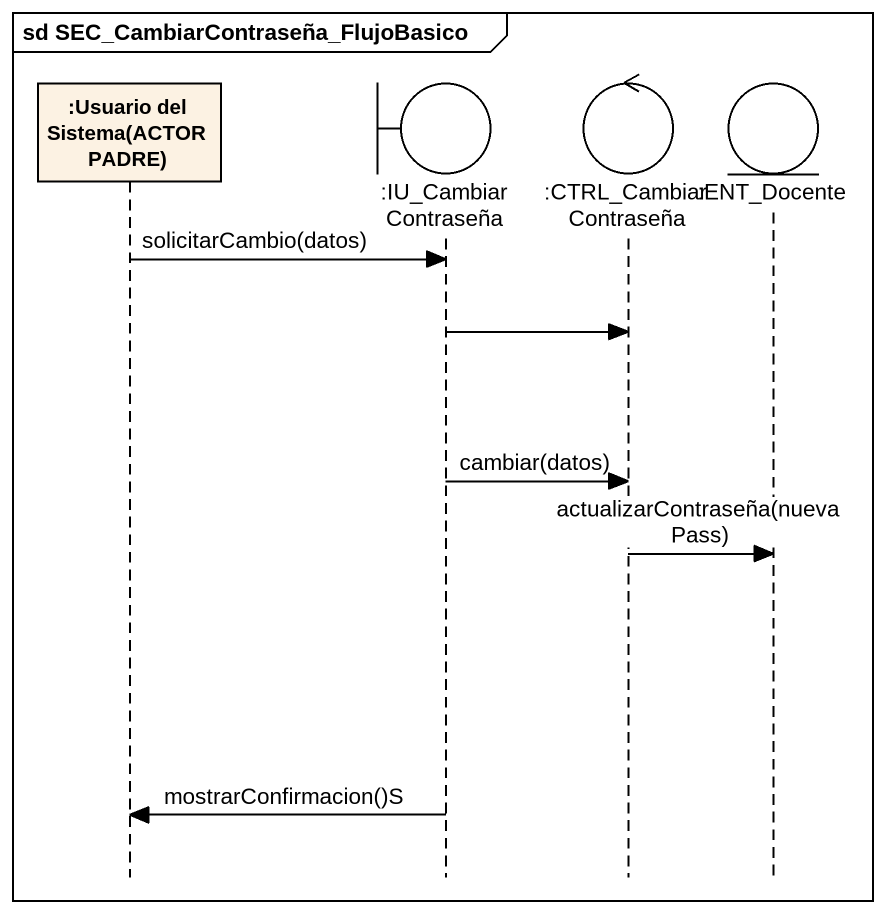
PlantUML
@startuml
mainframe sd SEC_CambiarContraseña_FlujoBasico
hide footbox
participant ":Usuario del Sistema(ACTOR PADRE)" as Usuario_del_Sistema_ACTOR
boundary ":IU_CambiarContraseña" as IU_CambiarContraseña
control ":CTRL_CambiarContraseña" as CTRL_CambiarContraseña
entity ":ENT_Docente" as ENT_Docente

Usuario_del_Sistema_ACTOR -> IU_CambiarContraseña : solicitarCambio(datos)
IU_CambiarContraseña -> CTRL_CambiarContraseña
IU_CambiarContraseña -> CTRL_CambiarContraseña : cambiar(datos)
CTRL_CambiarContraseña -> ENT_Docente : actualizarContraseña(nuevaPass)
IU_CambiarContraseña -> Usuario_del_Sistema_ACTOR : mostrarConfirmacion()S
@enduml
